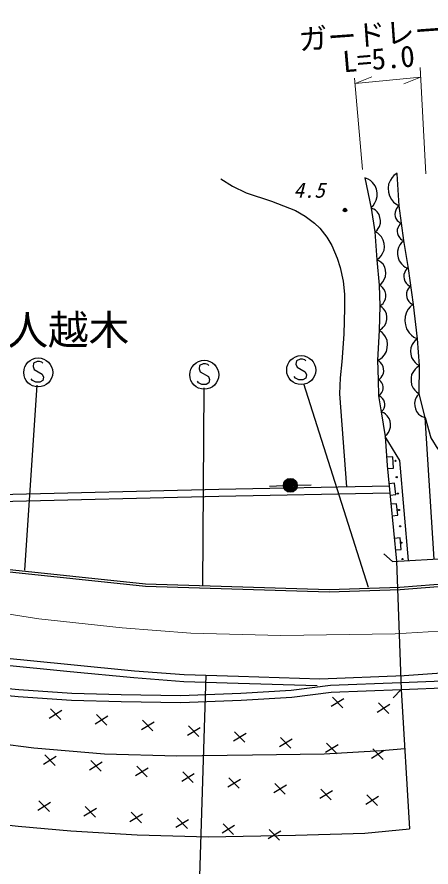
# Model space of a CAD drawing. Units: millimetres, scale not verified. Extents: x 40000 to 680000, y 20000 to 380000.
# Drawn here: x 89029 to 124723, y 262691 to 336021 of the extents above; entities that cross this region are included whole.
import ezdxf
from ezdxf.enums import TextEntityAlignment as Align

# ---------------------------------------------------------------- set-up
doc = ezdxf.new("R2010")
doc.units = ezdxf.units.MM
doc.header["$LTSCALE"] = 1000
doc.linetypes.add('CHAIN', pattern=[18.5, 12, -1.5, 3.5, -1.5])
for name, color, linetype, lineweight in [('M-BGD', 7, 'Continuous', 25), ('M-BGD-EXST', 7, 'Continuous', 25), ('M-BMK', 2, 'CHAIN', 13), ('M-STR-HTXT', 7, 'Continuous', 13), ('M-STR-STR1', 1, 'Continuous', 25), ('M-STR-STRC', 7, 'Continuous', 25)]:
    doc.layers.add(name, color=color, linetype=linetype, lineweight=lineweight)
doc.layers.add('M-BMK-HTXT', color=7, linetype='Continuous')
doc.styles.add('ＭＳ ゴシック', font='')
doc.styles.get('ＭＳ ゴシック').set_extended_font_data('MS Gothic')

msp = doc.modelspace()

# ---------------------------------------------------------------- linework, layer by layer
at = {"layer": 'M-BGD'}
for p, q in [((119025, 322133), (119559, 319543)), ((119311, 322033), (119025, 322133)), ((119496, 321912), (119311, 322033)), ((121221, 321941), (121073, 321595)), ((121376, 322174), (121221, 321941)), ((121533, 322352), (121376, 322174)), ((121803, 322536), (121533, 322352)), ((121969, 319741), (121805, 322500)), ((119691, 321740), (119496, 321912)), ((119906, 321465), (119691, 321740)), ((120020, 321170), (119906, 321465)), ((121073, 321595), (121037, 321256)), ((121037, 321256), (121057, 320921)), ((120006, 320212), (120095, 320549)), ((120083, 320865), (120020, 321170)), ((120095, 320549), (120083, 320865)), ((121057, 320921), (121133, 320589)), ((121133, 320589), (121321, 320264)), ((119550, 319587), (119773, 319792)), ((119773, 319792), (119895, 319976)), ((119895, 319976), (120006, 320212)), ((121321, 320264), (121502, 320050)), ((121502, 320050), (121680, 319892)), ((121680, 319892), (121969, 319741)), ((122370, 316736), (121969, 319741)), ((119559, 319543), (119880, 317486)), ((119786, 319451), (119559, 319543)), ((119930, 319345), (119786, 319451)), ((120081, 319199), (119930, 319345)), ((120244, 318969), (120081, 319199)), ((121620, 319179), (121614, 318996)), ((121614, 318996), (121638, 318818)), ((121686, 319369), (121620, 319179)), ((121759, 319500), (121686, 319369)), ((121836, 319601), (121759, 319500)), ((121973, 319710), (121836, 319601)), ((120324, 318727), (120244, 318969)), ((120363, 318478), (120324, 318727)), ((120360, 318222), (120363, 318478)), ((121638, 318818), (121692, 318644)), ((121692, 318644), (121805, 318477)), ((121805, 318477), (121910, 318370)), ((121910, 318370), (122011, 318293)), ((122011, 318293), (122171, 318223)), ((119883, 317468), (120071, 317625)), ((120071, 317625), (120176, 317768)), ((120176, 317768), (120275, 317954)), ((120275, 317954), (120360, 318222)), ((121818, 317692), (121813, 317510)), ((121884, 317882), (121818, 317692)), ((121957, 318013), (121884, 317882)), ((122035, 318114), (121957, 318013)), ((122171, 318223), (122035, 318114)), ((119880, 317486), (120067, 315083)), ((120130, 317361), (119880, 317486)), ((120285, 317229), (120130, 317361)), ((120444, 317049), (120285, 317229)), ((120609, 316773), (120444, 317049)), ((121813, 317510), (121836, 317331)), ((121836, 317331), (121890, 317157)), ((121890, 317157), (122003, 316990)), ((122003, 316990), (122108, 316883)), ((122108, 316883), (122209, 316806)), ((122209, 316806), (122370, 316736)), ((120680, 316489), (120609, 316773)), ((120676, 315911), (120702, 316202)), ((120702, 316202), (120680, 316489)), ((121934, 316140), (121839, 315832)), ((122044, 316353), (121934, 316140)), ((122163, 316519), (122044, 316353)), ((122376, 316700), (122163, 316519)), ((122770, 314333), (122370, 316736)), ((120294, 315256), (120427, 315410)), ((120427, 315410), (120555, 315613)), ((120555, 315613), (120676, 315911)), ((121839, 315832), (121839, 315540)), ((121839, 315540), (121886, 315256)), ((120066, 315093), (120294, 315256)), ((120067, 315083), (120254, 312893)), ((120297, 314970), (120067, 315083)), ((120440, 314849), (120297, 314970)), ((120587, 314685), (120440, 314849)), ((120741, 314433), (120587, 314685)), ((121886, 315256), (121981, 314980)), ((121981, 314980), (122170, 314719)), ((122170, 314719), (122344, 314554)), ((120807, 314174), (120741, 314433)), ((120829, 313911), (120807, 314174)), ((120808, 313644), (120829, 313911)), ((122344, 314554), (122510, 314435)), ((122460, 314008), (122391, 313804)), ((122537, 314148), (122460, 314008)), ((122510, 314435), (122770, 314333)), ((122619, 314256), (122537, 314148)), ((122765, 314373), (122619, 314256)), ((123204, 311204), (122770, 314333)), ((120462, 313041), (120582, 313183)), ((120582, 313183), (120699, 313370)), ((120699, 313370), (120808, 313644)), ((122391, 313804), (122386, 313610)), ((122386, 313610), (122412, 313420)), ((122412, 313420), (122470, 313234)), ((122470, 313234), (122592, 313057)), ((120254, 312891), (120462, 313041)), ((120254, 312893), (120307, 311103)), ((120437, 312790), (120254, 312893)), ((120548, 312685), (120437, 312790)), ((120660, 312545), (120548, 312685)), ((120775, 312332), (120660, 312545)), ((122592, 313057), (122705, 312943)), ((122680, 312423), (122611, 312220)), ((122757, 312563), (122680, 312423)), ((122705, 312943), (122813, 312861)), ((122839, 312671), (122757, 312563)), ((122813, 312861), (122984, 312788)), ((122984, 312788), (122839, 312671)), ((120693, 311465), (120794, 311684)), ((120817, 312117), (120775, 312332)), ((120794, 311684), (120824, 311901)), ((120824, 311901), (120817, 312117)), ((122611, 312220), (122606, 312025)), ((122606, 312025), (122632, 311835)), ((122632, 311835), (122690, 311649)), ((120307, 311103), (120266, 308976)), ((120515, 310973), (120307, 311103)), ((120308, 311093), (120484, 311207)), ((120484, 311207), (120589, 311318)), ((120638, 310845), (120515, 310973)), ((120589, 311318), (120693, 311465)), ((122690, 311649), (122812, 311472)), ((122924, 311027), (122768, 310826)), ((122812, 311472), (122924, 311359)), ((122924, 311359), (123033, 311277)), ((123199, 311243), (122924, 311027)), ((123033, 311277), (123204, 311204)), ((123572, 308266), (123204, 311204)), ((120761, 310674), (120638, 310845)), ((120882, 310420), (120761, 310674)), ((120919, 310167), (120882, 310420)), ((122485, 310186), (122470, 309821)), ((122619, 310565), (122485, 310186)), ((122768, 310826), (122619, 310565)), ((120737, 309415), (120868, 309664)), ((120868, 309664), (120915, 309915)), ((120915, 309915), (120919, 310167)), ((122470, 309821), (122515, 309464)), ((122515, 309464), (122619, 309114)), ((120266, 308976), (120106, 306412)), ((120516, 308804), (120266, 308976)), ((120267, 309004), (120479, 309125)), ((120479, 309125), (120608, 309249)), ((120662, 308638), (120516, 308804)), ((120608, 309249), (120737, 309415)), ((122619, 309114), (122842, 308779)), ((122842, 308779), (123051, 308563)), ((120805, 308421), (120662, 308638)), ((120941, 308100), (120805, 308421)), ((120973, 307785), (120941, 308100)), ((123051, 308563), (123252, 308407)), ((123353, 308102), (123225, 307954)), ((123252, 308407), (123572, 308266)), ((123572, 308256), (123353, 308102)), ((123738, 305962), (123572, 308266)), ((120883, 307166), (120954, 307474)), ((120954, 307474), (120973, 307785)), ((122983, 307476), (122957, 307197)), ((123101, 307761), (122983, 307476)), ((123225, 307954), (123101, 307761)), ((120104, 306381), (120373, 306520)), ((120373, 306520), (120539, 306666)), ((120539, 306666), (120708, 306864)), ((120708, 306864), (120883, 307166)), ((122957, 307197), (122977, 306922)), ((122977, 306922), (123043, 306650)), ((123043, 306650), (123201, 306384)), ((120106, 306412), (120160, 304729)), ((120279, 306315), (120106, 306412)), ((120384, 306217), (120279, 306315)), ((120491, 306084), (120384, 306217)), ((120599, 305883), (120491, 306084)), ((120640, 305680), (120599, 305883)), ((123201, 306384), (123352, 306211)), ((123352, 306211), (123499, 306083)), ((123738, 305925), (123496, 305784)), ((123499, 306083), (123738, 305962)), ((123705, 303525), (123738, 305962)), ((120425, 304925), (120523, 305064)), ((120523, 305064), (120619, 305271)), ((120619, 305271), (120646, 305476)), ((120646, 305476), (120640, 305680)), ((123056, 305166), (123004, 304879)), ((123203, 305452), (123056, 305166)), ((123350, 305642), (123203, 305452)), ((123496, 305784), (123350, 305642)), ((120160, 304713), (120327, 304820)), ((120160, 304729), (120186, 303340)), ((120301, 304648), (120160, 304729)), ((120387, 304566), (120301, 304648)), ((120327, 304820), (120425, 304925)), ((120473, 304455), (120387, 304566)), ((120560, 304289), (120473, 304455)), ((123004, 304879), (123000, 304591)), ((123000, 304591), (123044, 304302)), ((120407, 303502), (120489, 303615)), ((120489, 303615), (120570, 303785)), ((120591, 304121), (120560, 304289)), ((120570, 303785), (120595, 303953)), ((120595, 303953), (120591, 304121)), ((123044, 304302), (123184, 304012)), ((123184, 304012), (123325, 303818)), ((123325, 303818), (123467, 303672)), ((123467, 303672), (123705, 303525)), ((120186, 303329), (120325, 303416)), ((120186, 303340), (120427, 301952)), ((120339, 303282), (120186, 303340)), ((120325, 303416), (120407, 303502)), ((120436, 303213), (120339, 303282)), ((120537, 303117), (120436, 303213)), ((120649, 302966), (120537, 303117)), ((120705, 302805), (120649, 302966)), ((123360, 302994), (123298, 302719)), ((123442, 303187), (123360, 302994)), ((123535, 303339), (123442, 303187)), ((123708, 303512), (123535, 303339)), ((124209, 301472), (123705, 303525)), ((120549, 302068), (120617, 302165)), ((120617, 302165), (120681, 302289)), ((120681, 302289), (120735, 302469)), ((120734, 302640), (120705, 302805)), ((120735, 302469), (120734, 302640)), ((123298, 302719), (123317, 302464)), ((123317, 302464), (123377, 302219)), ((123377, 302219), (123478, 301985)), ((120425, 301961), (120549, 302068)), ((120427, 301952), (120779, 299838)), ((120654, 301862), (120427, 301952)), ((120799, 301758), (120654, 301862)), ((120951, 301613), (120799, 301758)), ((121117, 301385), (120951, 301613)), ((121200, 301144), (121117, 301385)), ((123478, 301985), (123660, 301770)), ((123660, 301770), (123823, 301637)), ((123823, 301637), (123975, 301544)), ((123975, 301544), (124209, 301472)), ((124987, 289262), (124209, 301472)), ((124209, 301472), (124710, 299703)), ((121241, 300895), (121200, 301144)), ((121241, 300640), (121241, 300895)), ((120772, 299880), (120958, 300039)), ((120958, 300039), (121062, 300184)), ((121062, 300184), (121159, 300370)), ((121159, 300370), (121241, 300640)), ((122039, 297767), (120779, 299838)), ((120779, 299838), (120934, 297332)), ((124710, 299703), (125311, 298735)), ((121432, 298089), (120933, 298053)), ((121502, 297091), (121432, 298089)), ((122787, 289131), (122039, 297767)), ((120934, 297332), (121228, 294367)), ((121004, 297056), (121502, 297091)), ((106419, 295284), (121110, 295561)), ((111998, 295582), (110800, 295518)), ((113197, 295629), (114397, 295660)), ((121588, 295808), (121090, 295759)), ((121686, 294813), (121588, 295808)), ((87463, 294821), (106419, 295284)), ((106432, 294684), (121169, 294962)), ((121189, 294763), (121686, 294813)), ((87475, 294222), (106432, 294684)), ((121228, 294367), (121750, 289069)), ((121763, 294035), (121265, 293986)), ((121861, 293040), (121763, 294035)), ((121363, 292991), (121861, 293040)), ((122053, 291089), (121556, 291040)), ((122152, 290094), (122053, 291089)), ((121654, 290045), (122152, 290094)), ((87508, 280163), (93599, 279571)), ((87566, 280761), (93658, 280168)), ((93658, 280168), (99149, 279629)), ((93599, 279571), (99097, 279032)), ((99149, 279629), (103442, 279307)), ((122423, 279216), (126874, 279526)), ((99097, 279032), (103409, 278708)), ((103409, 278708), (108099, 278546)), ((103442, 279307), (108119, 279146)), ((108119, 279146), (115125, 278930)), ((115125, 278930), (122423, 279216)), ((122126, 278607), (127070, 278812)), ((83737, 277943), (89125, 277394)), ((83801, 278540), (89175, 277992)), ((89175, 277992), (93768, 277692)), ((108099, 278546), (114905, 278337)), ((108329, 277691), (112659, 277949)), ((112659, 277949), (116072, 278381)), ((116072, 278381), (122126, 278607)), ((116121, 277782), (122150, 278008)), ((122150, 278008), (122869, 265997)), ((89125, 277394), (93739, 277092)), ((93768, 277692), (98022, 277563)), ((98022, 277563), (103133, 277477)), ((103133, 277477), (108329, 277691)), ((108359, 277092), (112715, 277351)), ((112715, 277351), (116121, 277782)), ((116121, 276555), (117212, 277226)), ((117114, 276432), (116220, 277349)), ((93739, 277092), (98008, 276963)), ((98008, 276963), (103140, 276877)), ((103140, 276877), (108359, 277092)), ((120091, 276063), (121182, 276733)), ((121083, 275940), (120189, 276857)), ((91811, 275542), (92902, 276213)), ((92804, 275419), (91910, 276336)), ((95781, 275050), (96872, 275720)), ((96773, 274927), (95879, 275844)), ((99750, 274557), (100841, 275228)), ((100743, 274434), (99849, 275351)), ((103720, 274064), (104811, 274735)), ((104712, 273941), (103818, 274858)), ((108682, 273448), (107788, 274365)), ((82957, 273972), (90469, 272967)), ((107689, 273571), (108780, 274242)), ((111659, 273079), (112750, 273749)), ((112651, 272955), (111757, 273873)), ((90469, 272967), (96575, 272449)), ((115628, 272586), (116719, 273257)), ((116621, 272463), (115727, 273380)), ((120590, 271970), (119696, 272887)), ((120454, 272739), (122456, 272902)), ((91318, 271573), (92409, 272244)), ((92311, 271450), (91417, 272367)), ((96575, 272449), (102819, 272277)), ((102819, 272277), (109337, 272380)), ((109337, 272380), (115504, 272466)), ((115504, 272466), (120454, 272739)), ((119598, 272093), (120689, 272764)), ((95288, 271080), (96379, 271751)), ((96280, 270957), (95387, 271874)), ((100250, 270464), (99356, 271381)), ((99257, 270587), (100348, 271258)), ((103227, 270095), (104318, 270765)), ((104219, 269971), (103326, 270889)), ((107197, 269602), (108287, 270273)), ((108189, 269479), (107295, 270396)), ((112158, 268986), (111265, 269903)), ((111166, 269109), (112257, 269780)), ((115136, 268616), (116227, 269287)), ((116128, 268493), (115234, 269410)), ((91818, 267480), (90924, 268397)), ((119105, 268124), (120196, 268794)), ((120098, 268000), (119204, 268918)), ((90826, 267603), (91917, 268274)), ((94795, 267111), (95886, 267781)), ((95788, 266987), (94894, 267905)), ((82377, 267040), (89140, 266200)), ((98765, 266618), (99856, 267289)), ((99757, 266495), (98863, 267412)), ((89140, 266200), (93668, 265812)), ((102734, 266125), (103825, 266796)), ((103727, 266002), (102833, 266919)), ((106704, 265632), (107795, 266303)), ((107696, 265509), (106802, 266426)), ((93668, 265812), (99403, 265467)), ((99403, 265467), (105527, 265295)), ((110673, 265140), (111764, 265810)), ((111666, 265016), (110772, 265934)), ((113030, 265424), (119008, 265610)), ((119008, 265610), (122869, 265997)), ((105527, 265295), (113030, 265424))]:
    msp.add_line(p, q, dxfattribs=at)
msp.add_lwpolyline([(106591, 322054), (107615, 321428), (108787, 320846), (110977, 320119), (113029, 319317), (113877, 318827), (114689, 318240), (115138, 317814), (115752, 317023), (116164, 316319), (116646, 315216), (116897, 314422), (117140, 313243), (117252, 312108), (117263, 310908), (117210, 308664), (117043, 306278), (116881, 304887), (116845, 303506), (117445, 295491)], dxfattribs=at)
for centre, radius in [((117312, 319370), 150), ((117312, 319370), 90), ((117312, 319370), 30), ((121665, 297726), 50), ((121765, 296316), 50), ((112597, 295614), 600), ((112597, 295614), 528), ((112597, 295614), 456), ((112597, 295614), 384), ((112597, 295614), 312), ((112597, 295614), 240), ((112597, 295614), 168), ((112597, 295614), 96), ((112597, 295614), 24), ((121865, 294905), 50), ((121965, 293494), 50), ((122065, 292084), 50), ((122165, 290673), 50), ((122264, 289262), 50)]:
    msp.add_circle(centre, radius, dxfattribs=at)
at = {"layer": 'M-BGD-EXST'}
for p, q in [((90458, 306156), (90408, 305856)), ((90408, 305856), (90508, 305606)), ((90758, 306306), (90458, 306156)), ((90958, 306306), (90758, 306306)), ((91158, 306256), (90958, 306306)), ((91258, 306156), (91158, 306256)), ((104777, 305955), (104727, 305655)), ((105077, 306105), (104777, 305955)), ((105277, 306105), (105077, 306105)), ((105477, 306055), (105277, 306105)), ((105577, 305955), (105477, 306055)), ((113132, 306359), (113082, 306059)), ((113082, 306059), (113182, 305809)), ((113432, 306509), (113132, 306359)), ((113182, 305809), (113882, 305409)), ((113632, 306509), (113432, 306509)), ((113832, 306459), (113632, 306509)), ((113932, 306359), (113832, 306459)), ((90508, 305606), (91208, 305206)), ((91208, 305206), (91308, 304956)), ((104727, 305655), (104827, 305405)), ((104827, 305405), (105527, 305005)), ((113882, 305409), (113982, 305159)), ((113982, 305159), (113932, 304859)), ((90358, 304656), (90258, 304806)), ((90658, 304506), (90358, 304656)), ((91008, 304506), (90658, 304506)), ((91258, 304656), (91008, 304506)), ((91308, 304956), (91258, 304656)), ((104677, 304455), (104577, 304605)), ((104977, 304305), (104677, 304455)), ((105577, 304455), (105327, 304305)), ((105527, 305005), (105627, 304755)), ((105627, 304755), (105577, 304455)), ((113032, 304859), (112932, 305009)), ((113332, 304709), (113032, 304859)), ((113682, 304709), (113332, 304709)), ((113932, 304859), (113682, 304709)), ((113717, 304413), (119298, 286835)), ((90730, 304261), (89687, 288299)), ((105327, 304305), (104977, 304305)), ((105131, 304030), (105027, 286921)), ((105317, 279243), (104708, 260090))]:
    msp.add_line(p, q, dxfattribs=at)
for centre in [(90858, 305356), (113532, 305559), (105177, 305155)]:
    msp.add_circle(centre, 1250, dxfattribs=at)
at = {"layer": 'M-BMK'}
for p, q in [((81918, 285467), (90916, 284098)), ((90916, 284098), (98088, 283315)), ((98088, 283315), (104024, 282866)), ((121628, 282801), (130040, 283322)), ((104024, 282866), (111783, 282670)), ((111783, 282670), (121628, 282801))]:
    msp.add_line(p, q, dxfattribs=at)
at = {"layer": 'M-STR-HTXT'}
for p, q in [((123784, 331669), (124285, 322489)), ((118142, 330735), (118810, 322856)), ((118179, 330296), (119634, 330853)), ((118179, 330296), (123830, 330821)), ((123830, 330821), (122375, 330264))]:
    msp.add_line(p, q, dxfattribs=at)
at = {"layer": 'M-STR-STR1'}
for p, q in [((120666, 289713), (121414, 289049)), ((121414, 289049), (126370, 289345)), ((121750, 289069), (122150, 278008)), ((122150, 278008), (121472, 277272)), ((122150, 278008), (126978, 278208))]:
    msp.add_line(p, q, dxfattribs=at)
at = {"layer": 'M-STR-STRC'}
for p, q in [((87564, 288254), (100097, 286906)), ((87589, 288452), (100110, 287106)), ((122061, 286627), (134451, 287637)), ((100097, 286906), (115931, 286434)), ((100110, 287106), (115931, 286634)), ((115931, 286634), (122045, 286827)), ((122045, 286827), (127767, 287298)), ((115937, 286435), (122051, 286627))]:
    msp.add_line(p, q, dxfattribs=at)

# ---------------------------------------------------------------- texts
at = {"layer": 'M-BGD', "style": 'ＭＳ ゴシック', "oblique": 15}
msp.add_text('4.5', height=1320, dxfattribs=at).set_placement((114210, 321085), align=Align.MIDDLE_CENTER)
at = {"layer": 'M-BMK-HTXT', "style": 'ＭＳ ゴシック'}
msp.add_text('下人越木', height=2566, dxfattribs=at).set_placement((91705, 309019), align=Align.MIDDLE_CENTER)
at = {"layer": 'M-STR-HTXT', "style": 'ＭＳ ゴシック'}
for s, rotation, p in [('ガードレール', 4.1, (120795, 334597)), ('L=5.0', 4.8, (120208, 332418))]:
    msp.add_text(s, height=1833, rotation=rotation, dxfattribs=at).set_placement(p, align=Align.MIDDLE_CENTER)

doc.saveas('drawing.dxf')
